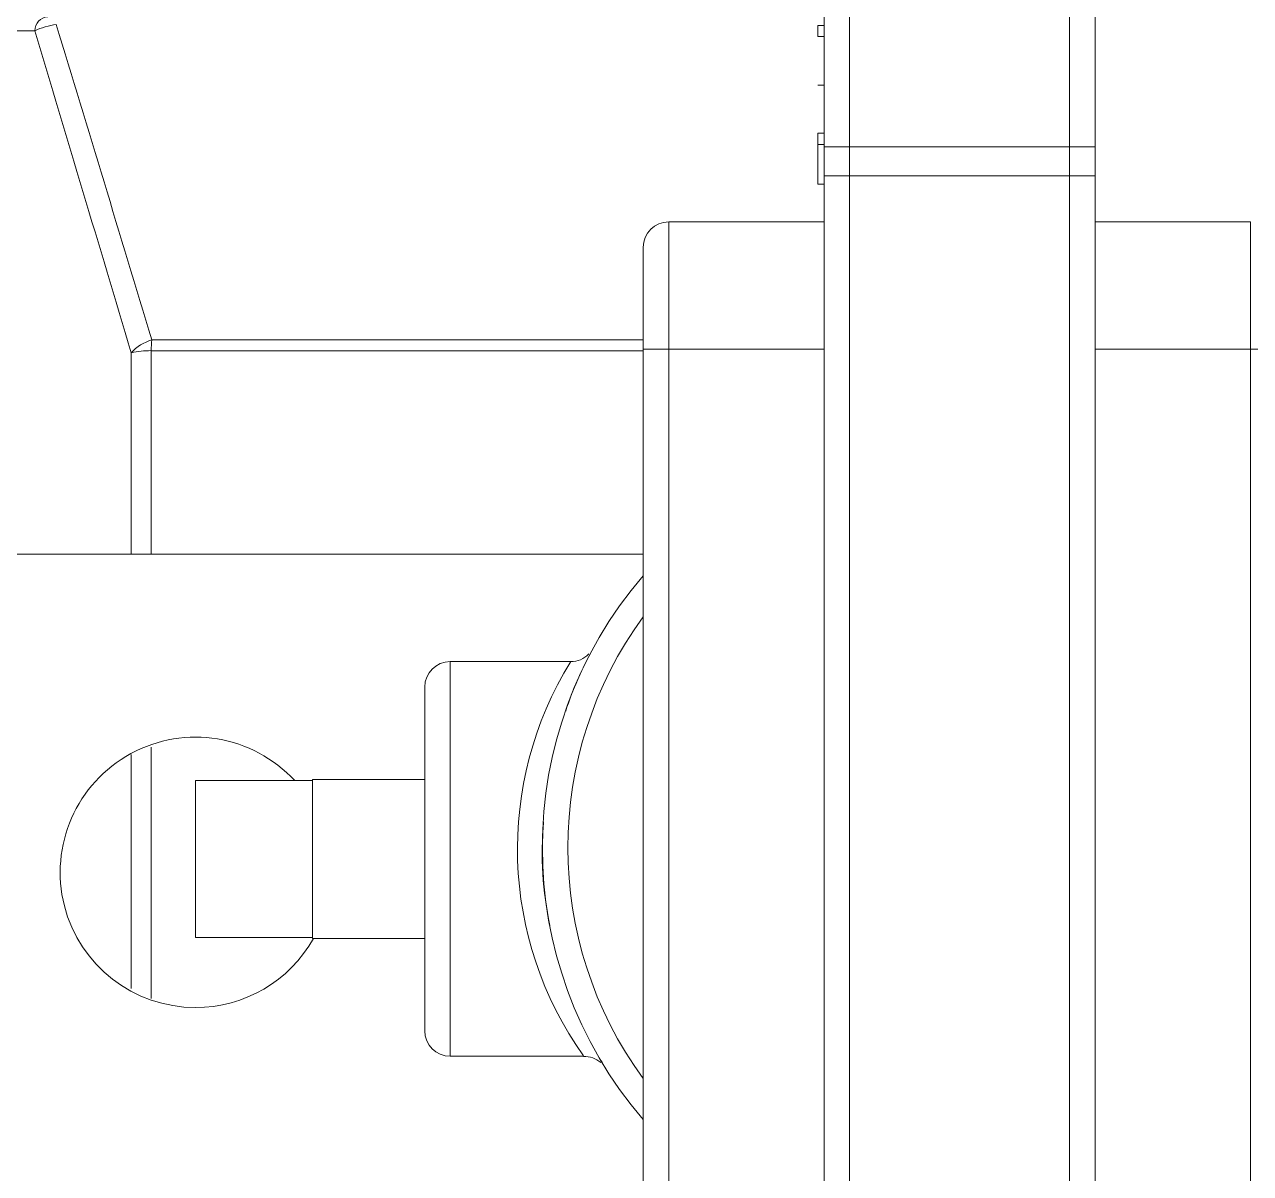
# Model space of a CAD drawing. Extents: x 9.3 to 87, y 1.1 to 68.8.
# Drawn here: x 36.271 to 38.678, y 58.437 to 60.693 of the extents above; entities that cross this region are included whole.
import ezdxf

# ---------------------------------------------------------------- set-up
doc = ezdxf.new("R2010")
doc.units = 0
doc.header["$MEASUREMENT"] = 0
doc.linetypes.add('SLD-Solid', pattern=[0])
doc.layers.add('OBJECT', color=7, linetype='CONTINUOUS')

msp = doc.modelspace()

# ---------------------------------------------------------------- linework, layer by layer
at = {"layer": 'OBJECT', "linetype": 'SLD-Solid', "lineweight": 15}
for p, q in [((37.8905, 61.2027), (37.8905, 60.4527)), ((38.3225, 60.4527), (38.3225, 61.2027)), ((37.8405, 60.4527), (37.8405, 61.1527)), ((38.3725, 61.1527), (38.3725, 60.4527)), ((38.3725, 60.8647), (38.3725, 60.4527)), ((37.8285, 60.6916), (37.8405, 60.6916)), ((37.8285, 60.6916), (37.8285, 60.6694)), ((37.8285, 60.6694), (37.8405, 60.6694)), ((37.8285, 60.5741), (37.8405, 60.5741)), ((37.8285, 60.4796), (37.8285, 60.4576)), ((37.8285, 60.4796), (37.8405, 60.4796)), ((37.8285, 60.4576), (37.8405, 60.4576)), ((37.8405, 60.3961), (37.8405, 60.4527)), ((37.8405, 60.4527), (37.8905, 60.4527)), ((37.8905, 60.4527), (37.8905, 60.3961)), ((37.8905, 60.4527), (38.3225, 60.4527)), ((38.3225, 60.3961), (38.3225, 60.4527)), ((38.3225, 60.4527), (38.3725, 60.4527)), ((38.3725, 60.4527), (38.3725, 60.3961)), ((38.3725, 60.4527), (38.3725, 60.3057)), ((37.8405, 58.291), (37.8405, 60.3961)), ((37.8405, 60.3961), (37.8905, 60.3961)), ((37.8905, 60.3961), (37.8905, 58.2194)), ((37.8905, 60.3961), (38.3225, 60.3961)), ((38.3225, 58.2194), (38.3225, 60.3961)), ((38.3225, 60.3961), (38.3725, 60.3961)), ((38.3725, 60.3961), (38.3725, 58.291)), ((37.8285, 60.38), (37.8405, 60.38)), ((37.8405, 60.38), (37.8405, 60.3057)), ((37.5355, 60.3057), (37.8405, 60.3057)), ((37.5355, 60.3057), (37.5355, 60.0557)), ((38.3725, 60.3057), (38.6775, 60.3057)), ((38.6775, 60.0557), (38.6775, 60.3057)), ((37.4855, 60.0557), (37.4855, 60.2557)), ((36.521, 60.0738), (37.4855, 60.0738)), ((37.4855, 60.0527), (36.5194, 60.0527)), ((37.4855, 58.1725), (37.4855, 60.0557)), ((37.5355, 60.0557), (37.4855, 60.0557)), ((37.5355, 60.0557), (37.5355, 58.2194)), ((37.5355, 60.0557), (37.8405, 60.0557)), ((38.3725, 60.0557), (38.6775, 60.0557)), ((38.6775, 58.2194), (38.6775, 60.0557)), ((38.7275, 60.0557), (38.6775, 60.0557)), ((37.4855, 59.8807), (37.4855, 60.0367)), ((37.4855, 59.7367), (37.4855, 59.8807)), ((37.4855, 59.6107), (37.4855, 59.7367)), ((35.2685, 59.6532), (37.4855, 59.6532)), ((37.3432, 59.442), (37.1065, 59.442)), ((37.1065, 59.442), (37.1065, 58.667)), ((37.0565, 58.717), (37.0565, 59.392)), ((36.6065, 59.2085), (36.8365, 59.2085)), ((36.6065, 58.9005), (36.6065, 59.2085)), ((37.0565, 59.2105), (36.8365, 59.2105)), ((36.8365, 59.2085), (36.8365, 59.2105)), ((36.8365, 59.0794), (36.8365, 59.2085)), ((36.8365, 59.0296), (36.8365, 59.0794)), ((36.8365, 58.9005), (36.8365, 59.0296)), ((36.6065, 58.9005), (36.8365, 58.9005)), ((36.8365, 58.8985), (36.8365, 58.9005)), ((36.8365, 58.8985), (37.0565, 58.8985)), ((37.1065, 58.667), (37.3682, 58.667))]:
    msp.add_line(p, q, dxfattribs=at)
for centre, radius, start, end in [((36.3189, 60.6806), 0.0277, 94.245, 179.5168), ((36.3518, 60.5519), 0.1425, 97.4223, 115.187), ((37.5355, 60.2557), 0.05, 90, 180), ((36.5439, 59.992), 0.085, 105.6796, 138.2831), ((36.761, 60.0458), 0.2417, 173.3277, 178.3471), ((36.5217, 59.8474), 0.2054, 90.6414, 101.5875), ((38.1065, 59.0767), 0.819, 139.3094, 220.6906), ((38.1065, 59.0767), 0.769, 143.8565, 216.1435), ((37.9684, 59.1406), 0.6671, 150.7118, 162.1938), ((37.3452, 59.4869), 0.0446, 267.3098, 318.2666), ((37.1065, 59.392), 0.05, 90, 180), ((37.9383, 59.074), 0.6997, 148.2679, 215.445), ((36.6065, 59.0282), 0.2655, 42.773, 270), ((37.9779, 59.0675), 0.6907, 175.0334, 191.9767), ((36.6065, 59.0282), 0.2655, 270, 330.7571), ((37.1065, 58.717), 0.05, 180, 270), ((37.371, 58.6212), 0.0455, 47.0993, 93.5081)]:
    msp.add_arc(centre, radius, start, end, dxfattribs=at)
for points, knots in [([(36.2912, 60.6809), (36.2809, 60.6809), (36.2706, 60.6809), (36.2603, 60.6809), (36.2274, 60.6809), (36.1946, 60.6809), (36.1617, 60.6808)], [0, 0, 0, 0, 0.001524, 0.001524, 0.001524, 0.006387037, 0.006387037, 0.006387037, 0.006387037]), ([(37.8285, 60.4576), (37.8285, 60.4446), (37.8285, 60.4185), (37.8285, 60.3871), (37.8285, 60.3827), (37.8285, 60.38)], [0, 0, 0, 0, 0.280392, 0.560813, 1, 1, 1, 1]), ([(37.4112, 58.644), (37.4113, 58.6439), (37.412, 58.6427), (37.4105, 58.645), (37.4053, 58.654), (37.4025, 58.6587)], [0, 0, 0, 0, 0.078613, 0.511418, 1, 1, 1, 1])]:
    msp.add_open_spline(points, degree=3, knots=knots, dxfattribs=at)
for points, degree in [([(36.4805, 60.0486), (36.4171, 60.2601), (36.3541, 60.4709), (36.2912, 60.6809)], 3), ([(36.3334, 60.6932), (36.3958, 60.4876), (36.4582, 60.281), (36.521, 60.0738)], 3), ([(36.4804, 59.6532), (36.4805, 60.0486)], 1), ([(36.5194, 60.0527), (36.5195, 59.6532)], 1), ([(36.5195, 59.2742), (36.5196, 58.7804)], 1), ([(36.4803, 58.8005), (36.4804, 59.2599)], 1)]:
    msp.add_open_spline(points, degree=degree, dxfattribs=at)

doc.saveas('drawing.dxf')
